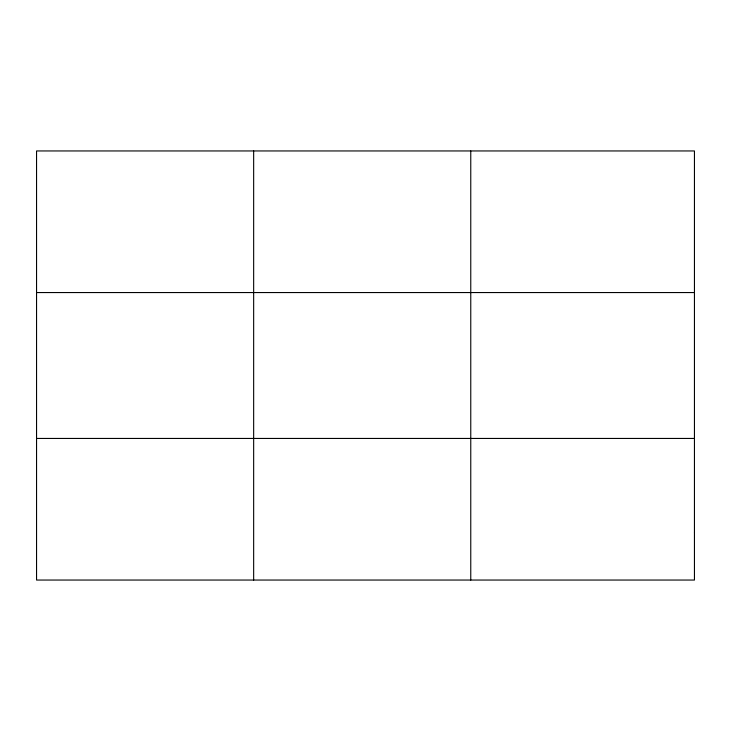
<?xml version="1.0" encoding="UTF-8"?>
<svg xmlns="http://www.w3.org/2000/svg" width="731" height="731" viewBox="0 0 731 731"><rect width="100%" height="100%" fill="white"/><g stroke="black" fill="none" stroke-linecap="round" stroke-linejoin="round"><path stroke-width="1.1" d="M253.657 150.951L253.657 580.048M470.764 150.951L470.764 580.048M36.55 292.555L694.45 292.555M36.55 438.445L694.45 438.445M694.45 532.844L694.45 580.048L36.55 580.048L36.55 150.951L694.45 150.951L694.45 532.844"/></g></svg>
